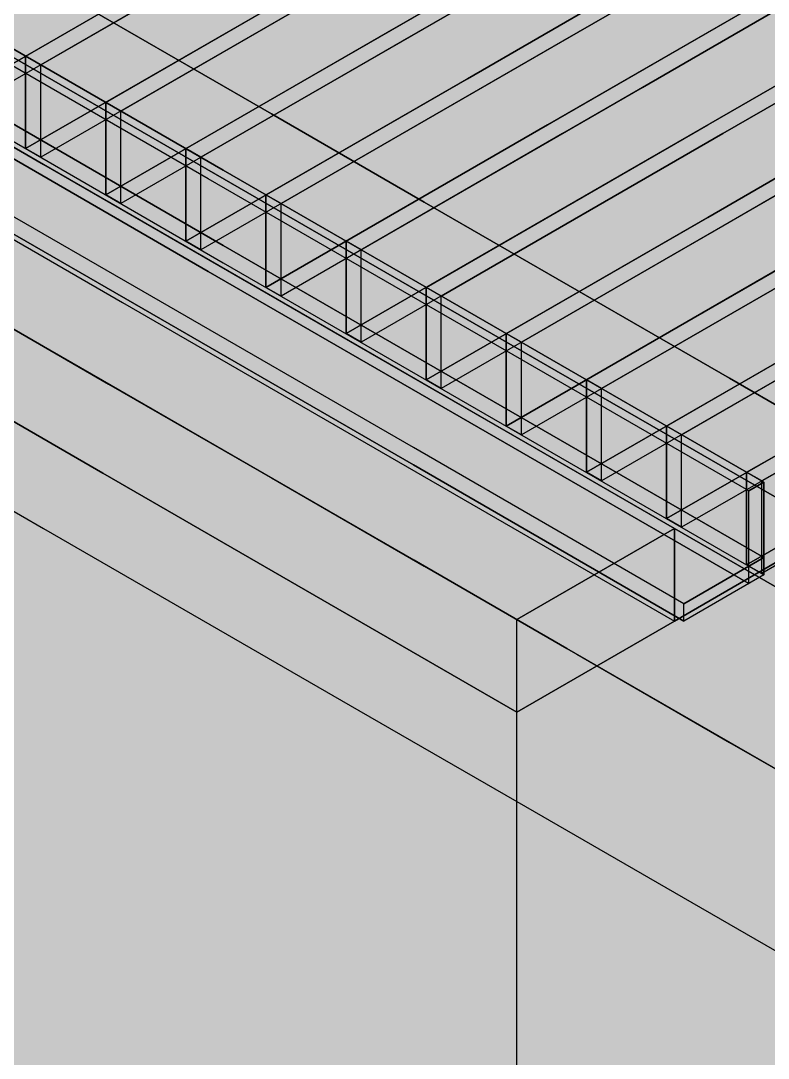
# Model space of a CAD drawing. Header units: metres. Extents: x 0 to 28.4, y 0 to 5.9.
# Drawn here: x 14.1299 to 14.3351, y 2.0795 to 2.3645 of the extents above; entities that cross this region are included whole.
import ezdxf

# ---------------------------------------------------------------- set-up
doc = ezdxf.new("R2010")
doc.units = ezdxf.units.M
doc.header["$LTSCALE"] = 0.25
doc.layers.add('ISO-ARISTAS', color=8, linetype='CONTINUOUS')
doc.layers.add('ISO-CONCRETO-SUP', color=254, linetype='CONTINUOUS', true_color=0xe8e8e8)

msp = doc.modelspace()

# ---------------------------------------------------------------- linework, layer by layer
at = {"layer": 'ISO-ARISTAS', "color": 250}
for p, q in [((14.23048, 2.36126), (14.30777, 2.40588)), ((14.30777, 2.40588), (14.23048, 2.36126)), ((14.27448, 2.36126), (14.35176, 2.40588)), ((14.27448, 2.36126), (14.35176, 2.40588)), ((14.31189, 2.4035), (14.23461, 2.35888)), ((14.31189, 2.4035), (14.23461, 2.35888)), ((14.2786, 2.35888), (14.35589, 2.4035)), ((14.35589, 2.4035), (14.2786, 2.35888)), ((14.1312, 2.35474), (14.20849, 2.39936)), ((14.1312, 2.35474), (14.20849, 2.39936)), ((14.13533, 2.35236), (14.21261, 2.39698)), ((14.21261, 2.39698), (14.13533, 2.35236)), ((14.25248, 2.34856), (14.32976, 2.39318)), ((14.32976, 2.39318), (14.25248, 2.34856)), ((14.29647, 2.34856), (14.37376, 2.39318)), ((14.29647, 2.34856), (14.37376, 2.39318)), ((14.33389, 2.3908), (14.2566, 2.34618)), ((14.33389, 2.3908), (14.2566, 2.34618)), ((14.3006, 2.34618), (14.37788, 2.3908)), ((14.37788, 2.3908), (14.3006, 2.34618)), ((14.1092, 2.34204), (14.18649, 2.38666)), ((14.18649, 2.38666), (14.1092, 2.34204)), ((14.15674, 2.36309), (14.11482, 2.3873)), ((14.11482, 2.3873), (14.15674, 2.36309)), ((14.11482, 2.3873), (14.15674, 2.36309)), ((14.11482, 2.3873), (14.15674, 2.36309)), ((14.1532, 2.34204), (14.23048, 2.38666)), ((14.1532, 2.34204), (14.23048, 2.38666)), ((14.19061, 2.38428), (14.11333, 2.33966)), ((14.19061, 2.38428), (14.11333, 2.33966)), ((14.15732, 2.33966), (14.23461, 2.38428)), ((14.23461, 2.38428), (14.15732, 2.33966)), ((14.27448, 2.33586), (14.35176, 2.38048)), ((14.35176, 2.38048), (14.27448, 2.33586)), ((14.31847, 2.33586), (14.39575, 2.38048)), ((14.31847, 2.33586), (14.39575, 2.38048)), ((14.35589, 2.3781), (14.2786, 2.33348)), ((14.35589, 2.3781), (14.2786, 2.33348)), ((14.3226, 2.33348), (14.39988, 2.3781)), ((14.39988, 2.3781), (14.3226, 2.33348)), ((14.1312, 2.32934), (14.20849, 2.37396)), ((14.20849, 2.37396), (14.1312, 2.32934)), ((14.1752, 2.32934), (14.25248, 2.37396)), ((14.1752, 2.32934), (14.25248, 2.37396)), ((14.21261, 2.37158), (14.13533, 2.32696)), ((14.21261, 2.37158), (14.13533, 2.32696)), ((14.17932, 2.32696), (14.2566, 2.37158)), ((14.2566, 2.37158), (14.17932, 2.32696)), ((14.18546, 2.32341), (14.11123, 2.36627)), ((14.11123, 2.36627), (14.18546, 2.32341)), ((14.29647, 2.32316), (14.37376, 2.36778)), ((14.37376, 2.36778), (14.29647, 2.32316)), ((14.37788, 2.3654), (14.3006, 2.32078)), ((14.37788, 2.3654), (14.3006, 2.32078)), ((14.18134, 2.32103), (14.10711, 2.36389)), ((14.18134, 2.32103), (14.10711, 2.36389)), ((14.19867, 2.33889), (14.15674, 2.36309)), ((14.15674, 2.36309), (14.19867, 2.33889)), ((14.15674, 2.36309), (14.19867, 2.33889)), ((14.15674, 2.36309), (14.19867, 2.33889)), ((14.1532, 2.31664), (14.23048, 2.36126)), ((14.23048, 2.36126), (14.1532, 2.31664)), ((14.19719, 2.31664), (14.27448, 2.36126)), ((14.19719, 2.31664), (14.27448, 2.36126)), ((14.23461, 2.35888), (14.15732, 2.31426)), ((14.23461, 2.35888), (14.15732, 2.31426)), ((14.20132, 2.31426), (14.2786, 2.35888)), ((14.2786, 2.35888), (14.20132, 2.31426)), ((14.16318, 2.33398), (14.1253, 2.35585)), ((14.1253, 2.35585), (14.16318, 2.33398)), ((14.1312, 2.32934), (14.1312, 2.35474)), ((14.13533, 2.35236), (14.1312, 2.35474)), ((14.13533, 2.35236), (14.1312, 2.35474)), ((14.1312, 2.35474), (14.1312, 2.32934)), ((14.31847, 2.31046), (14.39575, 2.35508)), ((14.39575, 2.35508), (14.31847, 2.31046)), ((14.13533, 2.32696), (14.13533, 2.35236)), ((14.13533, 2.32696), (14.13533, 2.35236)), ((14.39988, 2.3527), (14.3226, 2.30808)), ((14.39988, 2.3527), (14.3226, 2.30808)), ((14.13612, 2.325), (14.09282, 2.35)), ((14.09282, 2.35), (14.13612, 2.325)), ((14.1752, 2.30394), (14.25248, 2.34856)), ((14.25248, 2.34856), (14.1752, 2.30394)), ((14.21919, 2.30394), (14.29647, 2.34856)), ((14.21919, 2.30394), (14.29647, 2.34856)), ((14.18546, 2.30278), (14.11123, 2.34563)), ((14.11123, 2.34563), (14.18546, 2.30278)), ((14.2566, 2.34618), (14.17932, 2.30156)), ((14.2566, 2.34618), (14.17932, 2.30156)), ((14.22331, 2.30156), (14.3006, 2.34618)), ((14.3006, 2.34618), (14.22331, 2.30156)), ((14.11123, 2.34087), (14.18546, 2.29801)), ((14.11123, 2.34087), (14.18546, 2.29801)), ((14.11123, 2.34087), (14.18546, 2.29801)), ((14.11123, 2.34087), (14.18546, 2.29801)), ((14.1532, 2.31664), (14.1532, 2.34204)), ((14.15732, 2.33966), (14.1532, 2.34204)), ((14.15732, 2.33966), (14.1532, 2.34204)), ((14.1532, 2.34204), (14.1532, 2.31664)), ((14.15732, 2.31426), (14.15732, 2.33966)), ((14.15732, 2.31426), (14.15732, 2.33966)), ((14.18134, 2.29563), (14.10711, 2.33849)), ((14.10711, 2.33849), (14.18134, 2.29563)), ((14.2406, 2.31468), (14.19867, 2.33889)), ((14.19867, 2.33889), (14.2406, 2.31468)), ((14.19867, 2.33889), (14.2406, 2.31468)), ((14.19867, 2.33889), (14.2406, 2.31468)), ((14.15777, 2.3125), (14.11988, 2.33438)), ((14.11988, 2.33438), (14.15777, 2.3125)), ((14.20107, 2.3121), (14.16318, 2.33398)), ((14.16318, 2.33398), (14.20107, 2.3121)), ((14.19719, 2.29124), (14.27448, 2.33586)), ((14.27448, 2.33586), (14.19719, 2.29124)), ((14.24119, 2.29124), (14.31847, 2.33586)), ((14.24119, 2.29124), (14.31847, 2.33586)), ((14.16346, 2.29008), (14.08923, 2.33293)), ((14.16346, 2.29008), (14.08923, 2.33293)), ((14.2786, 2.33348), (14.20132, 2.28886)), ((14.2786, 2.33348), (14.20132, 2.28886)), ((14.24531, 2.28886), (14.3226, 2.33348)), ((14.3226, 2.33348), (14.24531, 2.28886)), ((14.13533, 2.32696), (14.1312, 2.32934)), ((14.1312, 2.32934), (14.13533, 2.32696)), ((14.1752, 2.30394), (14.1752, 2.32934)), ((14.17932, 2.32696), (14.1752, 2.32934)), ((14.17932, 2.32696), (14.1752, 2.32934)), ((14.1752, 2.32934), (14.1752, 2.30394)), ((14.16346, 2.28531), (14.08923, 2.32817)), ((14.08923, 2.32817), (14.16346, 2.28531)), ((14.17932, 2.30156), (14.17932, 2.32696)), ((14.17932, 2.30156), (14.17932, 2.32696)), ((14.17942, 2.3), (14.13612, 2.325)), ((14.13612, 2.325), (14.17942, 2.3)), ((14.25969, 2.28056), (14.18546, 2.32341)), ((14.18546, 2.32341), (14.25969, 2.28056)), ((14.21919, 2.27854), (14.29647, 2.32316)), ((14.29647, 2.32316), (14.21919, 2.27854)), ((14.26318, 2.27854), (14.34047, 2.32316)), ((14.26318, 2.27854), (14.34047, 2.32316)), ((14.25557, 2.27818), (14.18134, 2.32103)), ((14.25557, 2.27818), (14.18134, 2.32103)), ((14.3006, 2.32078), (14.22331, 2.27616)), ((14.3006, 2.32078), (14.22331, 2.27616)), ((14.26731, 2.27616), (14.34459, 2.32078)), ((14.34459, 2.32078), (14.26731, 2.27616)), ((14.15732, 2.31426), (14.1532, 2.31664)), ((14.1532, 2.31664), (14.15732, 2.31426)), ((14.19719, 2.29124), (14.19719, 2.31664)), ((14.20132, 2.31426), (14.19719, 2.31664)), ((14.20132, 2.31426), (14.19719, 2.31664)), ((14.19719, 2.31664), (14.19719, 2.29124)), ((14.20132, 2.28886), (14.20132, 2.31426)), ((14.20132, 2.28886), (14.20132, 2.31426)), ((14.28252, 2.29048), (14.2406, 2.31468)), ((14.2406, 2.31468), (14.28252, 2.29048)), ((14.2406, 2.31468), (14.28252, 2.29048)), ((14.2406, 2.31468), (14.28252, 2.29048)), ((14.19566, 2.29063), (14.15777, 2.3125)), ((14.15777, 2.3125), (14.19566, 2.29063)), ((14.23896, 2.29023), (14.20107, 2.3121)), ((14.20107, 2.3121), (14.23896, 2.29023)), ((14.11988, 2.30898), (14.15777, 2.2871)), ((14.11988, 2.30898), (14.15777, 2.2871)), ((14.24119, 2.26584), (14.31847, 2.31046)), ((14.31847, 2.31046), (14.24119, 2.26584)), ((14.28518, 2.26584), (14.36246, 2.31046)), ((14.28518, 2.26584), (14.36246, 2.31046)), ((14.3226, 2.30808), (14.24531, 2.26346)), ((14.3226, 2.30808), (14.24531, 2.26346)), ((14.28931, 2.26346), (14.36659, 2.30808)), ((14.36659, 2.30808), (14.28931, 2.26346)), ((14.17932, 2.30156), (14.1752, 2.30394)), ((14.1752, 2.30394), (14.17932, 2.30156)), ((14.25969, 2.25992), (14.18546, 2.30278)), ((14.18546, 2.30278), (14.25969, 2.25992)), ((14.21919, 2.27854), (14.21919, 2.30394)), ((14.22331, 2.30156), (14.21919, 2.30394)), ((14.22331, 2.30156), (14.21919, 2.30394)), ((14.21919, 2.30394), (14.21919, 2.27854)), ((14.22272, 2.275), (14.17942, 2.3)), ((14.17942, 2.3), (14.22272, 2.275)), ((14.22331, 2.27616), (14.22331, 2.30156)), ((14.22331, 2.27616), (14.22331, 2.30156)), ((14.18546, 2.29801), (14.25969, 2.25516)), ((14.18546, 2.29801), (14.25969, 2.25516)), ((14.18546, 2.29801), (14.25969, 2.25516)), ((14.18546, 2.29801), (14.25969, 2.25516)), ((14.26318, 2.25314), (14.34047, 2.29776)), ((14.34047, 2.29776), (14.26318, 2.25314)), ((14.30718, 2.25314), (14.38446, 2.29776)), ((14.30718, 2.25314), (14.38446, 2.29776)), ((14.25557, 2.25278), (14.18134, 2.29563)), ((14.18134, 2.29563), (14.25557, 2.25278)), ((14.34459, 2.29538), (14.26731, 2.25076)), ((14.34459, 2.29538), (14.26731, 2.25076)), ((14.3113, 2.25076), (14.38859, 2.29538)), ((14.38859, 2.29538), (14.3113, 2.25076)), ((14.20132, 2.28886), (14.19719, 2.29124)), ((14.19719, 2.29124), (14.20132, 2.28886)), ((14.24119, 2.26584), (14.24119, 2.29124)), ((14.24531, 2.28886), (14.24119, 2.29124)), ((14.24531, 2.28886), (14.24119, 2.29124)), ((14.24119, 2.29124), (14.24119, 2.26584)), ((14.15399, 2.26468), (14.11207, 2.28889)), ((14.11207, 2.28889), (14.15399, 2.26468)), ((14.23769, 2.24722), (14.16346, 2.29008)), ((14.23769, 2.24722), (14.16346, 2.29008)), ((14.23355, 2.26875), (14.19566, 2.29063)), ((14.19566, 2.29063), (14.23355, 2.26875)), ((14.27685, 2.26835), (14.23896, 2.29023)), ((14.23896, 2.29023), (14.27685, 2.26835)), ((14.24531, 2.26346), (14.24531, 2.28886)), ((14.24531, 2.26346), (14.24531, 2.28886)), ((14.32445, 2.26627), (14.28252, 2.29048)), ((14.28252, 2.29048), (14.32445, 2.26627)), ((14.28252, 2.29048), (14.32445, 2.26627)), ((14.28252, 2.29048), (14.32445, 2.26627)), ((14.15236, 2.26563), (14.11447, 2.2875)), ((14.15236, 2.26563), (14.11447, 2.2875)), ((14.11482, 2.2873), (14.15674, 2.26309)), ((14.11482, 2.2873), (14.15674, 2.26309)), ((14.15777, 2.2871), (14.19566, 2.26523)), ((14.15777, 2.2871), (14.19566, 2.26523)), ((14.23769, 2.24246), (14.16346, 2.28531)), ((14.16346, 2.28531), (14.23769, 2.24246)), ((14.28518, 2.24044), (14.36246, 2.28506)), ((14.36246, 2.28506), (14.28518, 2.24044)), ((14.36659, 2.28268), (14.28931, 2.23806)), ((14.36659, 2.28268), (14.28931, 2.23806)), ((14.32917, 2.24044), (14.40646, 2.28506)), ((14.32917, 2.24044), (14.40646, 2.28506)), ((14.3333, 2.23806), (14.41058, 2.28268)), ((14.41058, 2.28268), (14.3333, 2.23806)), ((14.33392, 2.2377), (14.25969, 2.28056)), ((14.25969, 2.28056), (14.33392, 2.2377)), ((14.22331, 2.27616), (14.21919, 2.27854)), ((14.21919, 2.27854), (14.22331, 2.27616)), ((14.3298, 2.23532), (14.25557, 2.27818)), ((14.3298, 2.23532), (14.25557, 2.27818)), ((14.26318, 2.25314), (14.26318, 2.27854)), ((14.26731, 2.27616), (14.26318, 2.27854)), ((14.26731, 2.27616), (14.26318, 2.27854)), ((14.26318, 2.27854), (14.26318, 2.25314)), ((14.26603, 2.25), (14.22272, 2.275)), ((14.22272, 2.275), (14.26603, 2.25)), ((14.26731, 2.25076), (14.26731, 2.27616)), ((14.26731, 2.25076), (14.26731, 2.27616)), ((14.30718, 2.22774), (14.38446, 2.27236)), ((14.38446, 2.27236), (14.30718, 2.22774)), ((14.27144, 2.24688), (14.23355, 2.26875)), ((14.23355, 2.26875), (14.27144, 2.24688)), ((14.38859, 2.26998), (14.3113, 2.22536)), ((14.38859, 2.26998), (14.3113, 2.22536)), ((14.19025, 2.24375), (14.15236, 2.26563)), ((14.19025, 2.24375), (14.15236, 2.26563)), ((14.24531, 2.26346), (14.24119, 2.26584)), ((14.24119, 2.26584), (14.24531, 2.26346)), ((14.31474, 2.24648), (14.27685, 2.26835)), ((14.27685, 2.26835), (14.31474, 2.24648)), ((14.28518, 2.24044), (14.28518, 2.26584)), ((14.28931, 2.26346), (14.28518, 2.26584)), ((14.28931, 2.26346), (14.28518, 2.26584)), ((14.28518, 2.26584), (14.28518, 2.24044)), ((14.36638, 2.24206), (14.32445, 2.26627)), ((14.32445, 2.26627), (14.36638, 2.24206)), ((14.32445, 2.26627), (14.36638, 2.24206)), ((14.32445, 2.26627), (14.36638, 2.24206)), ((14.19592, 2.24047), (14.15399, 2.26468)), ((14.15399, 2.26468), (14.19592, 2.24047)), ((14.15674, 2.26309), (14.19867, 2.23889)), ((14.15674, 2.26309), (14.19867, 2.23889)), ((14.19566, 2.26523), (14.23355, 2.24335)), ((14.19566, 2.26523), (14.23355, 2.24335)), ((14.28931, 2.23806), (14.28931, 2.26346)), ((14.28931, 2.23806), (14.28931, 2.26346)), ((14.15236, 2.24023), (14.11447, 2.2621)), ((14.15236, 2.24023), (14.11447, 2.2621)), ((14.15236, 2.24023), (14.11447, 2.2621)), ((14.11447, 2.2621), (14.15236, 2.24023)), ((14.33392, 2.21706), (14.25969, 2.25992)), ((14.25969, 2.25992), (14.33392, 2.21706)), ((14.32917, 2.21504), (14.40646, 2.25966)), ((14.40646, 2.25966), (14.32917, 2.21504)), ((14.41058, 2.25728), (14.3333, 2.21266)), ((14.41058, 2.25728), (14.3333, 2.21266)), ((14.25969, 2.25516), (14.33392, 2.2123)), ((14.25969, 2.25516), (14.33392, 2.2123)), ((14.25969, 2.25516), (14.33392, 2.2123)), ((14.25969, 2.25516), (14.33392, 2.2123)), ((14.3298, 2.20992), (14.25557, 2.25278)), ((14.25557, 2.25278), (14.3298, 2.20992)), ((14.26731, 2.25076), (14.26318, 2.25314)), ((14.26318, 2.25314), (14.26731, 2.25076)), ((14.30718, 2.22774), (14.30718, 2.25314)), ((14.3113, 2.25076), (14.30718, 2.25314)), ((14.3113, 2.25076), (14.30718, 2.25314)), ((14.30718, 2.25314), (14.30718, 2.22774)), ((14.09282, 2.25), (14.13612, 2.225)), ((14.09282, 2.25), (14.13612, 2.225)), ((14.30933, 2.225), (14.26603, 2.25)), ((14.26603, 2.25), (14.30933, 2.225)), ((14.3113, 2.22536), (14.3113, 2.25076)), ((14.3113, 2.22536), (14.3113, 2.25076)), ((14.31192, 2.20436), (14.23769, 2.24722)), ((14.31192, 2.20436), (14.23769, 2.24722)), ((14.30933, 2.225), (14.27144, 2.24688)), ((14.27144, 2.24688), (14.30933, 2.225)), ((14.35263, 2.2246), (14.31474, 2.24648)), ((14.31474, 2.24648), (14.35263, 2.2246)), ((14.22814, 2.22188), (14.19025, 2.24375)), ((14.22814, 2.22188), (14.19025, 2.24375)), ((14.23355, 2.24335), (14.27144, 2.22147)), ((14.23355, 2.24335), (14.27144, 2.22147)), ((14.19025, 2.21835), (14.15236, 2.24023)), ((14.19025, 2.21835), (14.15236, 2.24023)), ((14.19025, 2.21835), (14.15236, 2.24023)), ((14.15236, 2.24023), (14.19025, 2.21835)), ((14.23785, 2.21627), (14.19592, 2.24047)), ((14.19592, 2.24047), (14.23785, 2.21627)), ((14.31192, 2.1996), (14.23769, 2.24246)), ((14.23769, 2.24246), (14.31192, 2.1996)), ((14.28931, 2.23806), (14.28518, 2.24044)), ((14.28518, 2.24044), (14.28931, 2.23806)), ((14.32917, 2.21504), (14.32917, 2.24044)), ((14.3333, 2.23806), (14.32917, 2.24044)), ((14.3333, 2.23806), (14.32917, 2.24044)), ((14.32917, 2.24044), (14.32917, 2.21504)), ((14.19867, 2.23889), (14.2406, 2.21468)), ((14.19867, 2.23889), (14.2406, 2.21468)), ((14.33392, 2.2377), (14.3298, 2.23532)), ((14.3298, 2.23532), (14.33392, 2.2377)), ((14.3333, 2.21266), (14.3333, 2.23806)), ((14.3333, 2.21266), (14.3333, 2.23806)), ((14.33392, 2.2123), (14.33392, 2.2377)), ((14.33392, 2.2377), (14.33392, 2.2123)), ((14.3298, 2.20992), (14.3298, 2.23532)), ((14.3298, 2.20992), (14.3298, 2.23532)), ((14.3113, 2.22536), (14.30718, 2.22774)), ((14.30718, 2.22774), (14.3113, 2.22536)), ((14.13612, 2.225), (14.17942, 2.2)), ((14.13612, 2.225), (14.17942, 2.2)), ((14.30933, 2.225), (14.26603, 2.2)), ((14.26603, 2.2), (14.30933, 2.225)), ((14.35263, 2.2), (14.30933, 2.225)), ((14.30933, 2.225), (14.35263, 2.2)), ((14.30933, 2.1996), (14.30933, 2.225)), ((14.30933, 2.225), (14.30933, 2.1996)), ((14.30933, 2.1996), (14.35263, 2.2246)), ((14.35263, 2.2246), (14.30933, 2.1996)), ((14.26603, 2.2), (14.22814, 2.22188)), ((14.26603, 2.2), (14.22814, 2.22188)), ((14.27144, 2.22147), (14.30933, 2.1996)), ((14.27144, 2.22147), (14.30933, 2.1996)), ((14.22814, 2.19648), (14.19025, 2.21835)), ((14.22814, 2.19648), (14.19025, 2.21835)), ((14.22814, 2.19648), (14.19025, 2.21835)), ((14.19025, 2.21835), (14.22814, 2.19648)), ((14.27977, 2.19206), (14.23785, 2.21627)), ((14.23785, 2.21627), (14.27977, 2.19206)), ((14.2406, 2.21468), (14.28252, 2.19048)), ((14.2406, 2.21468), (14.28252, 2.19048)), ((14.33392, 2.21706), (14.31192, 2.20436)), ((14.31192, 2.20436), (14.33392, 2.21706)), ((14.3333, 2.21266), (14.32917, 2.21504)), ((14.32917, 2.21504), (14.3333, 2.21266)), ((14.33392, 2.2123), (14.33392, 2.21706)), ((14.33392, 2.21706), (14.33392, 2.2123)), ((14.33392, 2.2123), (14.31192, 2.1996)), ((14.33392, 2.2123), (14.31192, 2.1996)), ((14.33392, 2.2123), (14.3298, 2.20992)), ((14.33392, 2.2123), (14.3298, 2.20992)), ((14.31192, 2.1996), (14.31192, 2.20436)), ((14.31192, 2.1996), (14.31192, 2.20436)), ((14.17942, 2.2), (14.22272, 2.175)), ((14.17942, 2.2), (14.22272, 2.175)), ((14.26603, 2.1746), (14.26603, 2.2)), ((14.26603, 2.1746), (14.26603, 2.2)), ((14.26603, 2.1746), (14.30933, 2.1996)), ((14.30933, 2.1996), (14.26603, 2.1746)), ((14.30933, 2.1996), (14.26603, 2.1746)), ((14.30933, 2.1996), (14.26603, 2.1746)), ((14.26603, 2.1746), (14.22814, 2.19648)), ((14.26603, 2.1746), (14.22814, 2.19648)), ((14.26603, 2.1746), (14.22814, 2.19648)), ((14.22814, 2.19648), (14.26603, 2.1746)), ((14.3217, 2.16786), (14.27977, 2.19206)), ((14.27977, 2.19206), (14.3217, 2.16786)), ((14.28252, 2.19048), (14.32445, 2.16627)), ((14.28252, 2.19048), (14.32445, 2.16627)), ((14.22272, 2.175), (14.26603, 2.15)), ((14.22272, 2.175), (14.26603, 2.15)), ((14.26603, 2.12714), (14.26603, 2.1746)), ((14.26603, 2.12714), (14.26603, 2.1746)), ((14.36363, 2.14365), (14.3217, 2.16786)), ((14.3217, 2.16786), (14.36363, 2.14365)), ((14.32445, 2.16627), (14.36638, 2.14206)), ((14.32445, 2.16627), (14.36638, 2.14206)), ((14.26603, 2.15), (14.30933, 2.125)), ((14.26603, 2.15), (14.30933, 2.125)), ((14.26603, 2.07968), (14.26603, 2.12714)), ((14.26603, 2.07968), (14.26603, 2.12714)), ((14.30933, 2.125), (14.35263, 2.1)), ((14.30933, 2.125), (14.35263, 2.1)), ((14.26603, 2.03222), (14.26603, 2.07968)), ((14.26603, 2.03222), (14.26603, 2.07968))]:
    msp.add_line(p, q, dxfattribs=at)
at = {"layer": 'ISO-CONCRETO-SUP', "true_color": 0xa6a6a2}
for points in [[(14.11482, 2.3873), (14.15674, 2.36309), (14.11482, 2.43476), (14.15674, 2.41055)], [(14.19867, 2.38635), (14.2406, 2.36214), (14.19867, 2.43381), (14.2406, 2.4096)], [(14.11207, 2.38381), (14.15399, 2.3596), (14.11207, 2.43127), (14.15399, 2.40706)], [(14.28252, 2.3854), (14.32445, 2.36119), (14.28252, 2.43286), (14.32445, 2.40865)], [(14.19592, 2.38286), (14.23785, 2.35865), (14.19592, 2.43032), (14.23785, 2.40611)], [(14.27977, 2.3819), (14.3217, 2.3577), (14.27977, 2.42936), (14.3217, 2.40516)], [(14.15674, 2.36309), (14.19867, 2.33889), (14.15674, 2.41055), (14.19867, 2.38635)], [(14.2406, 2.36214), (14.28252, 2.33794), (14.2406, 2.4096), (14.28252, 2.3854)], [(14.32445, 2.36119), (14.36638, 2.33698), (14.32445, 2.40865), (14.36638, 2.38444)], [(14.15399, 2.3596), (14.19592, 2.3354), (14.15399, 2.40706), (14.19592, 2.38286)], [(14.23785, 2.35865), (14.27977, 2.33444), (14.23785, 2.40611), (14.27977, 2.3819)], [(14.3217, 2.3577), (14.36363, 2.33349), (14.3217, 2.40516), (14.36363, 2.38095)], [(14.11482, 2.3373), (14.15674, 2.31309), (14.11482, 2.3873), (14.15674, 2.36309)], [(14.19867, 2.33889), (14.2406, 2.31468), (14.19867, 2.38635), (14.2406, 2.36214)], [(14.28252, 2.33794), (14.32445, 2.31373), (14.28252, 2.3854), (14.32445, 2.36119)], [(14.11207, 2.33635), (14.15399, 2.31214), (14.11207, 2.38381), (14.15399, 2.3596)], [(14.19592, 2.3354), (14.23785, 2.31119), (14.19592, 2.38286), (14.23785, 2.35865)], [(14.27977, 2.33444), (14.3217, 2.31024), (14.27977, 2.3819), (14.3217, 2.3577)], [(14.15674, 2.31309), (14.19867, 2.28889), (14.15674, 2.36309), (14.19867, 2.33889)], [(14.15399, 2.31214), (14.19592, 2.28794), (14.15399, 2.3596), (14.19592, 2.3354)], [(14.2406, 2.31468), (14.28252, 2.29048), (14.2406, 2.36214), (14.28252, 2.33794)], [(14.32445, 2.31373), (14.36638, 2.28952), (14.32445, 2.36119), (14.36638, 2.33698)], [(14.23785, 2.31119), (14.27977, 2.28698), (14.23785, 2.35865), (14.27977, 2.33444)], [(14.3217, 2.31024), (14.36363, 2.28603), (14.3217, 2.3577), (14.36363, 2.33349)], [(14.1253, 2.30839), (14.16318, 2.28652), (14.1253, 2.35585), (14.16318, 2.33398)], [(14.11482, 2.2873), (14.15674, 2.26309), (14.11482, 2.3373), (14.15674, 2.31309)], [(14.19867, 2.28889), (14.2406, 2.26468), (14.19867, 2.33889), (14.2406, 2.31468)], [(14.28252, 2.29048), (14.32445, 2.26627), (14.28252, 2.33794), (14.32445, 2.31373)], [(14.11207, 2.28889), (14.15399, 2.26468), (14.11207, 2.33635), (14.15399, 2.31214)], [(14.11988, 2.30898), (14.15777, 2.2871), (14.11988, 2.33438), (14.15777, 2.3125)], [(14.16318, 2.28652), (14.20107, 2.26464), (14.16318, 2.33398), (14.20107, 2.3121)], [(14.19592, 2.28794), (14.23785, 2.26373), (14.19592, 2.3354), (14.23785, 2.31119)], [(14.27977, 2.28698), (14.3217, 2.26278), (14.27977, 2.33444), (14.3217, 2.31024)], [(14.2406, 2.26468), (14.28252, 2.24047), (14.2406, 2.31468), (14.28252, 2.29048)], [(14.15399, 2.26468), (14.19592, 2.24047), (14.15399, 2.31214), (14.19592, 2.28794)], [(14.15674, 2.26309), (14.19867, 2.23889), (14.15674, 2.31309), (14.19867, 2.28889)], [(14.15777, 2.2871), (14.19566, 2.26523), (14.15777, 2.3125), (14.19566, 2.29063)], [(14.20107, 2.26464), (14.23896, 2.24277), (14.20107, 2.3121), (14.23896, 2.29023)], [(14.23785, 2.26373), (14.27977, 2.23952), (14.23785, 2.31119), (14.27977, 2.28698)], [(14.32445, 2.26627), (14.36638, 2.24206), (14.32445, 2.31373), (14.36638, 2.28952)], [(14.1253, 2.26093), (14.16318, 2.23906), (14.1253, 2.30839), (14.16318, 2.28652)], [(14.3217, 2.26278), (14.36363, 2.23857), (14.3217, 2.31024), (14.36363, 2.28603)], [(14.19566, 2.26523), (14.23355, 2.24335), (14.19566, 2.29063), (14.23355, 2.26875)], [(14.19867, 2.23889), (14.2406, 2.21468), (14.19867, 2.28889), (14.2406, 2.26468)], [(14.23896, 2.24277), (14.27685, 2.22089), (14.23896, 2.29023), (14.27685, 2.26835)], [(14.28252, 2.24047), (14.32445, 2.21627), (14.28252, 2.29048), (14.32445, 2.26627)], [(14.11447, 2.2621), (14.15236, 2.24023), (14.11447, 2.2875), (14.15236, 2.26563)], [(14.16318, 2.23906), (14.20107, 2.21718), (14.16318, 2.28652), (14.20107, 2.26464)], [(14.19592, 2.24047), (14.23785, 2.21627), (14.19592, 2.28794), (14.23785, 2.26373)], [(14.27977, 2.23952), (14.3217, 2.21532), (14.27977, 2.28698), (14.3217, 2.26278)], [(14.23355, 2.24335), (14.27144, 2.22147), (14.23355, 2.26875), (14.27144, 2.24688)], [(14.15236, 2.24023), (14.19025, 2.21835), (14.15236, 2.26563), (14.19025, 2.24375)], [(14.27685, 2.22089), (14.31474, 2.19902), (14.27685, 2.26835), (14.31474, 2.24648)], [(14.32445, 2.21627), (14.36638, 2.19206), (14.32445, 2.26627), (14.36638, 2.24206)], [(14.20107, 2.21718), (14.23896, 2.19531), (14.20107, 2.26464), (14.23896, 2.24277)], [(14.23785, 2.21627), (14.27977, 2.19206), (14.23785, 2.26373), (14.27977, 2.23952)], [(14.2406, 2.21468), (14.28252, 2.19048), (14.2406, 2.26468), (14.28252, 2.24047)], [(14.3217, 2.21532), (14.36363, 2.19111), (14.3217, 2.26278), (14.36363, 2.23857)], [(14.11447, 2.21464), (14.15236, 2.19277), (14.11447, 2.2621), (14.15236, 2.24023)], [(14.1253, 2.21347), (14.16318, 2.19159), (14.1253, 2.26093), (14.16318, 2.23906)], [(14.27144, 2.22147), (14.30933, 2.1996), (14.27144, 2.24688), (14.30933, 2.225)], [(14.31474, 2.19902), (14.35263, 2.17714), (14.31474, 2.24648), (14.35263, 2.2246)], [(14.19025, 2.21835), (14.22814, 2.19648), (14.19025, 2.24375), (14.22814, 2.22188)], [(14.23896, 2.19531), (14.27685, 2.17343), (14.23896, 2.24277), (14.27685, 2.22089)], [(14.15236, 2.19277), (14.19025, 2.17089), (14.15236, 2.24023), (14.19025, 2.21835)], [(14.28252, 2.19048), (14.32445, 2.16627), (14.28252, 2.24047), (14.32445, 2.21627)], [(14.16318, 2.19159), (14.20107, 2.16972), (14.16318, 2.23906), (14.20107, 2.21718)], [(14.27977, 2.19206), (14.3217, 2.16786), (14.27977, 2.23952), (14.3217, 2.21532)], [(14.22814, 2.19648), (14.26603, 2.1746), (14.22814, 2.22188), (14.26603, 2.2)], [(14.27685, 2.17343), (14.31474, 2.15156), (14.27685, 2.22089), (14.31474, 2.19902)], [(14.19025, 2.17089), (14.22814, 2.14902), (14.19025, 2.21835), (14.22814, 2.19648)], [(14.20107, 2.16972), (14.23896, 2.14785), (14.20107, 2.21718), (14.23896, 2.19531)], [(14.11447, 2.16718), (14.15236, 2.14531), (14.11447, 2.21464), (14.15236, 2.19277)], [(14.3217, 2.16786), (14.36363, 2.14365), (14.3217, 2.21532), (14.36363, 2.19111)], [(14.32445, 2.16627), (14.36638, 2.14206), (14.32445, 2.21627), (14.36638, 2.19206)], [(14.1253, 2.16601), (14.16318, 2.14414), (14.1253, 2.21347), (14.16318, 2.19159)], [(14.31474, 2.15156), (14.35263, 2.12968), (14.31474, 2.19902), (14.35263, 2.17714)], [(14.22814, 2.14902), (14.26603, 2.12714), (14.22814, 2.19648), (14.26603, 2.1746)], [(14.23896, 2.14785), (14.27685, 2.12597), (14.23896, 2.19531), (14.27685, 2.17343)], [(14.15236, 2.14531), (14.19025, 2.12343), (14.15236, 2.19277), (14.19025, 2.17089)], [(14.16318, 2.14414), (14.20107, 2.12226), (14.16318, 2.19159), (14.20107, 2.16972)], [(14.27685, 2.12597), (14.31474, 2.1041), (14.27685, 2.17343), (14.31474, 2.15156)], [(14.19025, 2.12343), (14.22814, 2.10156), (14.19025, 2.17089), (14.22814, 2.14902)], [(14.20107, 2.12226), (14.23896, 2.10039), (14.20107, 2.16972), (14.23896, 2.14785)], [(14.11447, 2.11972), (14.15236, 2.09785), (14.11447, 2.16718), (14.15236, 2.14531)], [(14.1253, 2.11855), (14.16318, 2.09668), (14.1253, 2.16601), (14.16318, 2.14414)], [(14.31474, 2.1041), (14.35263, 2.08222), (14.31474, 2.15156), (14.35263, 2.12968)], [(14.22814, 2.10156), (14.26603, 2.07968), (14.22814, 2.14902), (14.26603, 2.12714)], [(14.23896, 2.10039), (14.27685, 2.07851), (14.23896, 2.14785), (14.27685, 2.12597)], [(14.15236, 2.09785), (14.19025, 2.07597), (14.15236, 2.14531), (14.19025, 2.12343)], [(14.16318, 2.09668), (14.20107, 2.0748), (14.16318, 2.14414), (14.20107, 2.12226)], [(14.27685, 2.07851), (14.31474, 2.05663), (14.27685, 2.12597), (14.31474, 2.1041)], [(14.19025, 2.07597), (14.22814, 2.0541), (14.19025, 2.12343), (14.22814, 2.10156)], [(14.20107, 2.0748), (14.23896, 2.05293), (14.20107, 2.12226), (14.23896, 2.10039)], [(14.11447, 2.07226), (14.15236, 2.05039), (14.11447, 2.11972), (14.15236, 2.09785)], [(14.1253, 2.07109), (14.16318, 2.04922), (14.1253, 2.11855), (14.16318, 2.09668)], [(14.31474, 2.05663), (14.35263, 2.03476), (14.31474, 2.1041), (14.35263, 2.08222)], [(14.22814, 2.0541), (14.26603, 2.03222), (14.22814, 2.10156), (14.26603, 2.07968)], [(14.23896, 2.05293), (14.27685, 2.03105), (14.23896, 2.10039), (14.27685, 2.07851)], [(14.15236, 2.05039), (14.19025, 2.02851), (14.15236, 2.09785), (14.19025, 2.07597)], [(14.16318, 2.04922), (14.20107, 2.02734), (14.16318, 2.09668), (14.20107, 2.0748)]]:
    msp.add_solid(points, dxfattribs=at)
at = {"layer": 'ISO-CONCRETO-SUP', "true_color": 0x424b57}
for points in [[(14.30777, 2.40588), (14.23048, 2.36126), (14.30777, 2.43128), (14.23048, 2.38666)], [(14.31189, 2.4035), (14.23461, 2.35888), (14.31189, 2.4289), (14.23461, 2.38428)], [(14.16449, 2.39936), (14.08721, 2.35474), (14.16449, 2.42476), (14.08721, 2.38014)], [(14.16862, 2.39698), (14.09133, 2.35236), (14.16862, 2.42238), (14.09133, 2.37776)], [(14.32976, 2.39318), (14.25248, 2.34856), (14.32976, 2.41858), (14.25248, 2.37396)], [(14.33389, 2.3908), (14.2566, 2.34618), (14.33389, 2.4162), (14.2566, 2.37158)], [(14.18649, 2.38666), (14.1092, 2.34204), (14.18649, 2.41206), (14.1092, 2.36744)], [(14.19061, 2.38428), (14.11333, 2.33966), (14.19061, 2.40968), (14.11333, 2.36506)], [(14.35176, 2.38048), (14.27448, 2.33586), (14.35176, 2.40588), (14.27448, 2.36126)], [(14.35589, 2.3781), (14.2786, 2.33348), (14.35589, 2.4035), (14.2786, 2.35888)], [(14.20849, 2.37396), (14.1312, 2.32934), (14.20849, 2.39936), (14.1312, 2.35474)], [(14.21261, 2.37158), (14.13533, 2.32696), (14.21261, 2.39698), (14.13533, 2.35236)], [(14.37376, 2.36778), (14.29647, 2.32316), (14.37376, 2.39318), (14.29647, 2.34856)], [(14.37788, 2.3654), (14.3006, 2.32078), (14.37788, 2.3908), (14.3006, 2.34618)], [(14.23048, 2.36126), (14.1532, 2.31664), (14.23048, 2.38666), (14.1532, 2.34204)], [(14.23461, 2.35888), (14.15732, 2.31426), (14.23461, 2.38428), (14.15732, 2.33966)], [(14.39575, 2.35508), (14.31847, 2.31046), (14.39575, 2.38048), (14.31847, 2.33586)], [(14.39988, 2.3527), (14.3226, 2.30808), (14.39988, 2.3781), (14.3226, 2.33348)], [(14.25248, 2.34856), (14.1752, 2.30394), (14.25248, 2.37396), (14.1752, 2.32934)], [(14.2566, 2.34618), (14.17932, 2.30156), (14.2566, 2.37158), (14.17932, 2.32696)], [(14.27448, 2.33586), (14.19719, 2.29124), (14.27448, 2.36126), (14.19719, 2.31664)], [(14.2786, 2.33348), (14.20132, 2.28886), (14.2786, 2.35888), (14.20132, 2.31426)], [(14.29647, 2.32316), (14.21919, 2.27854), (14.29647, 2.34856), (14.21919, 2.30394)], [(14.3006, 2.32078), (14.22331, 2.27616), (14.3006, 2.34618), (14.22331, 2.30156)], [(14.31847, 2.31046), (14.24119, 2.26584), (14.31847, 2.33586), (14.24119, 2.29124)], [(14.3226, 2.30808), (14.24531, 2.26346), (14.3226, 2.33348), (14.24531, 2.28886)], [(14.34047, 2.29776), (14.26318, 2.25314), (14.34047, 2.32316), (14.26318, 2.27854)], [(14.34459, 2.29538), (14.26731, 2.25076), (14.34459, 2.32078), (14.26731, 2.27616)], [(14.36246, 2.28506), (14.28518, 2.24044), (14.36246, 2.31046), (14.28518, 2.26584)], [(14.36659, 2.28268), (14.28931, 2.23806), (14.36659, 2.30808), (14.28931, 2.26346)], [(14.38446, 2.27236), (14.30718, 2.22774), (14.38446, 2.29776), (14.30718, 2.25314)], [(14.38859, 2.26998), (14.3113, 2.22536), (14.38859, 2.29538), (14.3113, 2.25076)], [(14.40646, 2.25966), (14.32917, 2.21504), (14.40646, 2.28506), (14.32917, 2.24044)], [(14.41058, 2.25728), (14.3333, 2.21266), (14.41058, 2.28268), (14.3333, 2.23806)], [(14.33392, 2.2123), (14.3298, 2.20992), (14.33392, 2.2377), (14.3298, 2.23532)], [(14.33392, 2.2123), (14.31192, 2.1996), (14.33392, 2.21706), (14.31192, 2.20436)]]:
    msp.add_solid(points, dxfattribs=at)
at = {"layer": 'ISO-CONCRETO-SUP', "true_color": 0x525d6b}
for points in [[(14.30777, 2.40588), (14.31189, 2.4035), (14.23048, 2.36126), (14.23461, 2.35888)], [(14.35176, 2.40588), (14.35589, 2.4035), (14.27448, 2.36126), (14.2786, 2.35888)], [(14.16449, 2.39936), (14.16862, 2.39698), (14.08721, 2.35474), (14.09133, 2.35236)], [(14.20849, 2.39936), (14.21261, 2.39698), (14.1312, 2.35474), (14.13533, 2.35236)], [(14.32976, 2.39318), (14.33389, 2.3908), (14.25248, 2.34856), (14.2566, 2.34618)], [(14.37376, 2.39318), (14.37788, 2.3908), (14.29647, 2.34856), (14.3006, 2.34618)], [(14.18649, 2.38666), (14.19061, 2.38428), (14.1092, 2.34204), (14.11333, 2.33966)], [(14.23048, 2.38666), (14.23461, 2.38428), (14.1532, 2.34204), (14.15732, 2.33966)], [(14.35176, 2.38048), (14.35589, 2.3781), (14.27448, 2.33586), (14.2786, 2.33348)], [(14.39575, 2.38048), (14.39988, 2.3781), (14.31847, 2.33586), (14.3226, 2.33348)], [(14.20849, 2.37396), (14.21261, 2.37158), (14.1312, 2.32934), (14.13533, 2.32696)], [(14.25248, 2.37396), (14.2566, 2.37158), (14.1752, 2.32934), (14.17932, 2.32696)], [(14.11123, 2.36627), (14.18546, 2.32341), (14.10711, 2.36389), (14.18134, 2.32103)], [(14.37376, 2.36778), (14.37788, 2.3654), (14.29647, 2.32316), (14.3006, 2.32078)], [(14.23048, 2.36126), (14.23461, 2.35888), (14.1532, 2.31664), (14.15732, 2.31426)], [(14.27448, 2.36126), (14.2786, 2.35888), (14.19719, 2.31664), (14.20132, 2.31426)], [(14.39575, 2.35508), (14.39988, 2.3527), (14.31847, 2.31046), (14.3226, 2.30808)], [(14.25248, 2.34856), (14.2566, 2.34618), (14.1752, 2.30394), (14.17932, 2.30156)], [(14.29647, 2.34856), (14.3006, 2.34618), (14.21919, 2.30394), (14.22331, 2.30156)], [(14.11123, 2.34563), (14.18546, 2.30278), (14.08923, 2.33293), (14.16346, 2.29008)], [(14.11123, 2.34087), (14.18546, 2.29801), (14.08923, 2.32817), (14.16346, 2.28531)], [(14.11123, 2.34087), (14.18546, 2.29801), (14.10711, 2.33849), (14.18134, 2.29563)], [(14.27448, 2.33586), (14.2786, 2.33348), (14.19719, 2.29124), (14.20132, 2.28886)], [(14.31847, 2.33586), (14.3226, 2.33348), (14.24119, 2.29124), (14.24531, 2.28886)], [(14.18546, 2.32341), (14.25969, 2.28056), (14.18134, 2.32103), (14.25557, 2.27818)], [(14.29647, 2.32316), (14.3006, 2.32078), (14.21919, 2.27854), (14.22331, 2.27616)], [(14.34047, 2.32316), (14.34459, 2.32078), (14.26318, 2.27854), (14.26731, 2.27616)], [(14.31847, 2.31046), (14.3226, 2.30808), (14.24119, 2.26584), (14.24531, 2.26346)], [(14.36246, 2.31046), (14.36659, 2.30808), (14.28518, 2.26584), (14.28931, 2.26346)], [(14.18546, 2.30278), (14.25969, 2.25992), (14.16346, 2.29008), (14.23769, 2.24722)], [(14.18546, 2.29801), (14.25969, 2.25516), (14.16346, 2.28531), (14.23769, 2.24246)], [(14.18546, 2.29801), (14.25969, 2.25516), (14.18134, 2.29563), (14.25557, 2.25278)], [(14.34047, 2.29776), (14.34459, 2.29538), (14.26318, 2.25314), (14.26731, 2.25076)], [(14.38446, 2.29776), (14.38859, 2.29538), (14.30718, 2.25314), (14.3113, 2.25076)], [(14.36246, 2.28506), (14.36659, 2.28268), (14.28518, 2.24044), (14.28931, 2.23806)], [(14.40646, 2.28506), (14.41058, 2.28268), (14.32917, 2.24044), (14.3333, 2.23806)], [(14.25969, 2.28056), (14.33392, 2.2377), (14.25557, 2.27818), (14.3298, 2.23532)], [(14.38446, 2.27236), (14.38859, 2.26998), (14.30718, 2.22774), (14.3113, 2.22536)], [(14.25969, 2.25992), (14.33392, 2.21706), (14.23769, 2.24722), (14.31192, 2.20436)], [(14.40646, 2.25966), (14.41058, 2.25728), (14.32917, 2.21504), (14.3333, 2.21266)], [(14.25969, 2.25516), (14.33392, 2.2123), (14.23769, 2.24246), (14.31192, 2.1996)], [(14.25969, 2.25516), (14.33392, 2.2123), (14.25557, 2.25278), (14.3298, 2.20992)]]:
    msp.add_solid(points, dxfattribs=at)
at = {"layer": 'ISO-CONCRETO-SUP', "true_color": 0xb8b8b3}
for points in [[(14.11482, 2.3873), (14.15674, 2.36309), (14.07152, 2.3623), (14.11344, 2.33809)], [(14.11482, 2.3873), (14.15674, 2.36309), (14.07485, 2.36422), (14.11677, 2.34002)], [(14.15674, 2.36309), (14.19867, 2.33889), (14.11344, 2.33809), (14.15537, 2.31389)], [(14.15674, 2.36309), (14.19867, 2.33889), (14.11677, 2.34002), (14.1587, 2.31581)], [(14.1253, 2.35585), (14.16318, 2.33398), (14.082, 2.33085), (14.11988, 2.30898)], [(14.11677, 2.34002), (14.1587, 2.31581), (14.0768, 2.31694), (14.11873, 2.29273)], [(14.11344, 2.33809), (14.15537, 2.31389), (14.07014, 2.31309), (14.11207, 2.28889)], [(14.19867, 2.33889), (14.2406, 2.31468), (14.15537, 2.31389), (14.1973, 2.28968)], [(14.19867, 2.33889), (14.2406, 2.31468), (14.1587, 2.31581), (14.20063, 2.2916)], [(14.11988, 2.33438), (14.15777, 2.3125), (14.07658, 2.30938), (14.11447, 2.2875)], [(14.16318, 2.33398), (14.20107, 2.3121), (14.11988, 2.30898), (14.15777, 2.2871)], [(14.1587, 2.31581), (14.20063, 2.2916), (14.11873, 2.29273), (14.16066, 2.26853)], [(14.2406, 2.31468), (14.28252, 2.29048), (14.1973, 2.28968), (14.23922, 2.26548)], [(14.2406, 2.31468), (14.28252, 2.29048), (14.20063, 2.2916), (14.24255, 2.2674)], [(14.15537, 2.31389), (14.1973, 2.28968), (14.11207, 2.28889), (14.15399, 2.26468)], [(14.15777, 2.3125), (14.19566, 2.29063), (14.11447, 2.2875), (14.15236, 2.26563)], [(14.20107, 2.3121), (14.23896, 2.29023), (14.15777, 2.2871), (14.19566, 2.26523)], [(14.11988, 2.30898), (14.15777, 2.2871), (14.07658, 2.28398), (14.11447, 2.2621)], [(14.11988, 2.30898), (14.15777, 2.2871), (14.07658, 2.28398), (14.11447, 2.2621)], [(14.11873, 2.29273), (14.16066, 2.26853), (14.07876, 2.26966), (14.12069, 2.24545)], [(14.20063, 2.2916), (14.24255, 2.2674), (14.16066, 2.26853), (14.20258, 2.24432)], [(14.19566, 2.29063), (14.23355, 2.26875), (14.15236, 2.26563), (14.19025, 2.24375)], [(14.1973, 2.28968), (14.23922, 2.26548), (14.15399, 2.26468), (14.19592, 2.24047)], [(14.23896, 2.29023), (14.27685, 2.26835), (14.19566, 2.26523), (14.23355, 2.24335)], [(14.28252, 2.29048), (14.32445, 2.26627), (14.23922, 2.26548), (14.28115, 2.24127)], [(14.28252, 2.29048), (14.32445, 2.26627), (14.24255, 2.2674), (14.28448, 2.24319)], [(14.11482, 2.2873), (14.15674, 2.26309), (14.07485, 2.26422), (14.11677, 2.24002)], [(14.15777, 2.2871), (14.19566, 2.26523), (14.11447, 2.2621), (14.15236, 2.24023)], [(14.15777, 2.2871), (14.19566, 2.26523), (14.11447, 2.2621), (14.15236, 2.24023)], [(14.16066, 2.26853), (14.20258, 2.24432), (14.12069, 2.24545), (14.16261, 2.22124)], [(14.23355, 2.26875), (14.27144, 2.24688), (14.19025, 2.24375), (14.22814, 2.22188)], [(14.24255, 2.2674), (14.28448, 2.24319), (14.20258, 2.24432), (14.24451, 2.22011)], [(14.27685, 2.26835), (14.31474, 2.24648), (14.23355, 2.24335), (14.27144, 2.22147)], [(14.32445, 2.26627), (14.36638, 2.24206), (14.28115, 2.24127), (14.32307, 2.21706)], [(14.32445, 2.26627), (14.36638, 2.24206), (14.28448, 2.24319), (14.32641, 2.21899)], [(14.15674, 2.26309), (14.19867, 2.23889), (14.11677, 2.24002), (14.1587, 2.21581)], [(14.19566, 2.26523), (14.23355, 2.24335), (14.15236, 2.24023), (14.19025, 2.21835)], [(14.19566, 2.26523), (14.23355, 2.24335), (14.15236, 2.24023), (14.19025, 2.21835)], [(14.23922, 2.26548), (14.28115, 2.24127), (14.19592, 2.24047), (14.23785, 2.21627)], [(14.27144, 2.24688), (14.30933, 2.225), (14.22814, 2.22188), (14.26603, 2.2)], [(14.31474, 2.24648), (14.35263, 2.2246), (14.27144, 2.22147), (14.30933, 2.1996)], [(14.12069, 2.24545), (14.16261, 2.22124), (14.08072, 2.22237), (14.12264, 2.19817)], [(14.20258, 2.24432), (14.24451, 2.22011), (14.16261, 2.22124), (14.20454, 2.19704)], [(14.23355, 2.24335), (14.27144, 2.22147), (14.19025, 2.21835), (14.22814, 2.19648)], [(14.23355, 2.24335), (14.27144, 2.22147), (14.19025, 2.21835), (14.22814, 2.19648)], [(14.28448, 2.24319), (14.32641, 2.21899), (14.24451, 2.22011), (14.28644, 2.19591)], [(14.11677, 2.24002), (14.1587, 2.21581), (14.0768, 2.21694), (14.11873, 2.19273)], [(14.28115, 2.24127), (14.32307, 2.21706), (14.23785, 2.21627), (14.27977, 2.19206)], [(14.36638, 2.24206), (14.4083, 2.21786), (14.32307, 2.21706), (14.365, 2.19286)], [(14.36638, 2.24206), (14.4083, 2.21786), (14.32641, 2.21899), (14.36833, 2.19478)], [(14.19867, 2.23889), (14.2406, 2.21468), (14.1587, 2.21581), (14.20063, 2.1916)], [(14.16261, 2.22124), (14.20454, 2.19704), (14.12264, 2.19817), (14.16457, 2.17396)], [(14.24451, 2.22011), (14.28644, 2.19591), (14.20454, 2.19704), (14.24646, 2.17283)], [(14.27144, 2.22147), (14.30933, 2.1996), (14.22814, 2.19648), (14.26603, 2.1746)], [(14.27144, 2.22147), (14.30933, 2.1996), (14.22814, 2.19648), (14.26603, 2.1746)], [(14.32641, 2.21899), (14.36833, 2.19478), (14.28644, 2.19591), (14.32836, 2.1717)], [(14.1587, 2.21581), (14.20063, 2.1916), (14.11873, 2.19273), (14.16066, 2.16853)], [(14.2406, 2.21468), (14.28252, 2.19048), (14.20063, 2.1916), (14.24255, 2.1674)], [(14.32307, 2.21706), (14.365, 2.19286), (14.27977, 2.19206), (14.3217, 2.16786)], [(14.12264, 2.19817), (14.16457, 2.17396), (14.08267, 2.17509), (14.1246, 2.15088)], [(14.20454, 2.19704), (14.24646, 2.17283), (14.16457, 2.17396), (14.20649, 2.14975)], [(14.28644, 2.19591), (14.32836, 2.1717), (14.24646, 2.17283), (14.28839, 2.14863)], [(14.36833, 2.19478), (14.41026, 2.17057), (14.32836, 2.1717), (14.37029, 2.1475)], [(14.11873, 2.19273), (14.16066, 2.16853), (14.07876, 2.16966), (14.12069, 2.14545)], [(14.20063, 2.1916), (14.24255, 2.1674), (14.16066, 2.16853), (14.20258, 2.14432)], [(14.365, 2.19286), (14.40693, 2.16865), (14.3217, 2.16786), (14.36363, 2.14365)], [(14.28252, 2.19048), (14.32445, 2.16627), (14.24255, 2.1674), (14.28448, 2.14319)], [(14.16457, 2.17396), (14.20649, 2.14975), (14.1246, 2.15088), (14.16652, 2.12668)], [(14.24646, 2.17283), (14.28839, 2.14863), (14.20649, 2.14975), (14.24842, 2.12555)], [(14.32836, 2.1717), (14.37029, 2.1475), (14.28839, 2.14863), (14.33032, 2.12442)], [(14.16066, 2.16853), (14.20258, 2.14432), (14.12069, 2.14545), (14.16261, 2.12124)], [(14.24255, 2.1674), (14.28448, 2.14319), (14.20258, 2.14432), (14.24451, 2.12011)], [(14.32445, 2.16627), (14.36638, 2.14206), (14.28448, 2.14319), (14.32641, 2.11899)], [(14.1246, 2.15088), (14.16652, 2.12668), (14.08463, 2.12781), (14.12655, 2.1036)], [(14.20649, 2.14975), (14.24842, 2.12555), (14.16652, 2.12668), (14.20845, 2.10247)], [(14.28839, 2.14863), (14.33032, 2.12442), (14.24842, 2.12555), (14.29035, 2.10134)], [(14.37029, 2.1475), (14.41221, 2.12329), (14.33032, 2.12442), (14.37224, 2.10021)], [(14.12069, 2.14545), (14.16261, 2.12124), (14.08072, 2.12237), (14.12264, 2.09817)], [(14.20258, 2.14432), (14.24451, 2.12011), (14.16261, 2.12124), (14.20454, 2.09704)], [(14.28448, 2.14319), (14.32641, 2.11899), (14.24451, 2.12011), (14.28644, 2.09591)], [(14.36638, 2.14206), (14.4083, 2.11786), (14.32641, 2.11899), (14.36833, 2.09478)], [(14.16652, 2.12668), (14.20845, 2.10247), (14.12655, 2.1036), (14.16848, 2.07939)], [(14.24842, 2.12555), (14.29035, 2.10134), (14.20845, 2.10247), (14.25038, 2.07827)], [(14.33032, 2.12442), (14.37224, 2.10021), (14.29035, 2.10134), (14.33227, 2.07714)], [(14.16261, 2.12124), (14.20454, 2.09704), (14.12264, 2.09817), (14.16457, 2.07396)], [(14.24451, 2.12011), (14.28644, 2.09591), (14.20454, 2.09704), (14.24646, 2.07283)], [(14.32641, 2.11899), (14.36833, 2.09478), (14.28644, 2.09591), (14.32836, 2.0717)], [(14.12655, 2.1036), (14.16848, 2.07939), (14.08658, 2.08052), (14.12851, 2.05632)], [(14.20845, 2.10247), (14.25038, 2.07827), (14.16848, 2.07939), (14.21041, 2.05519)], [(14.29035, 2.10134), (14.33227, 2.07714), (14.25038, 2.07827), (14.2923, 2.05406)], [(14.12264, 2.09817), (14.16457, 2.07396), (14.08267, 2.07509), (14.1246, 2.05088)], [(14.37224, 2.10021), (14.41417, 2.07601), (14.33227, 2.07714), (14.3742, 2.05293)], [(14.20454, 2.09704), (14.24646, 2.07283), (14.16457, 2.07396), (14.20649, 2.04975)], [(14.28644, 2.09591), (14.32836, 2.0717), (14.24646, 2.07283), (14.28839, 2.04863)], [(14.36833, 2.09478), (14.41026, 2.07057), (14.32836, 2.0717), (14.37029, 2.0475)]]:
    msp.add_solid(points, dxfattribs=at)
at = {"layer": 'ISO-CONCRETO-SUP', "true_color": 0x4a5461}
for points in [[(14.11123, 2.34087), (14.18546, 2.29801), (14.11123, 2.36627), (14.18546, 2.32341)], [(14.10711, 2.33849), (14.18134, 2.29563), (14.10711, 2.36389), (14.18134, 2.32103)], [(14.1312, 2.32934), (14.13533, 2.32696), (14.1312, 2.35474), (14.13533, 2.35236)], [(14.11123, 2.34087), (14.18546, 2.29801), (14.11123, 2.34563), (14.18546, 2.30278)], [(14.1532, 2.31664), (14.15732, 2.31426), (14.1532, 2.34204), (14.15732, 2.33966)], [(14.08923, 2.32817), (14.16346, 2.28531), (14.08923, 2.33293), (14.16346, 2.29008)], [(14.1752, 2.30394), (14.17932, 2.30156), (14.1752, 2.32934), (14.17932, 2.32696)], [(14.18546, 2.29801), (14.25969, 2.25516), (14.18546, 2.32341), (14.25969, 2.28056)], [(14.18134, 2.29563), (14.25557, 2.25278), (14.18134, 2.32103), (14.25557, 2.27818)], [(14.19719, 2.29124), (14.20132, 2.28886), (14.19719, 2.31664), (14.20132, 2.31426)], [(14.18546, 2.29801), (14.25969, 2.25516), (14.18546, 2.30278), (14.25969, 2.25992)], [(14.21919, 2.27854), (14.22331, 2.27616), (14.21919, 2.30394), (14.22331, 2.30156)], [(14.24119, 2.26584), (14.24531, 2.26346), (14.24119, 2.29124), (14.24531, 2.28886)], [(14.16346, 2.28531), (14.23769, 2.24246), (14.16346, 2.29008), (14.23769, 2.24722)], [(14.25969, 2.25516), (14.33392, 2.2123), (14.25969, 2.28056), (14.33392, 2.2377)], [(14.25557, 2.25278), (14.3298, 2.20992), (14.25557, 2.27818), (14.3298, 2.23532)], [(14.26318, 2.25314), (14.26731, 2.25076), (14.26318, 2.27854), (14.26731, 2.27616)], [(14.28518, 2.24044), (14.28931, 2.23806), (14.28518, 2.26584), (14.28931, 2.26346)], [(14.25969, 2.25516), (14.33392, 2.2123), (14.25969, 2.25992), (14.33392, 2.21706)], [(14.30718, 2.22774), (14.3113, 2.22536), (14.30718, 2.25314), (14.3113, 2.25076)], [(14.23769, 2.24246), (14.31192, 2.1996), (14.23769, 2.24722), (14.31192, 2.20436)], [(14.32917, 2.21504), (14.3333, 2.21266), (14.32917, 2.24044), (14.3333, 2.23806)]]:
    msp.add_solid(points, dxfattribs=at)
at = {"layer": 'ISO-CONCRETO-SUP', "true_color": 0x989388}
for points in [[(14.09282, 2.35), (14.13612, 2.325), (14.05241, 2.32667), (14.09571, 2.30167)], [(14.13612, 2.325), (14.17942, 2.3), (14.09571, 2.30167), (14.13901, 2.27667)], [(14.09571, 2.30167), (14.13901, 2.27667), (14.05529, 2.27833), (14.09859, 2.25333)], [(14.17942, 2.3), (14.22272, 2.275), (14.13901, 2.27667), (14.18231, 2.25167)], [(14.13901, 2.27667), (14.18231, 2.25167), (14.09859, 2.25333), (14.1419, 2.22833)], [(14.22272, 2.275), (14.26603, 2.25), (14.18231, 2.25167), (14.22561, 2.22667)], [(14.09859, 2.25333), (14.1419, 2.22833), (14.05818, 2.23), (14.10148, 2.205)], [(14.18231, 2.25167), (14.22561, 2.22667), (14.1419, 2.22833), (14.1852, 2.20333)], [(14.09282, 2.25), (14.13612, 2.225), (14.05241, 2.22667), (14.09571, 2.20167)], [(14.26603, 2.25), (14.30933, 2.225), (14.22561, 2.22667), (14.26891, 2.20167)], [(14.1419, 2.22833), (14.1852, 2.20333), (14.10148, 2.205), (14.14478, 2.18)], [(14.22561, 2.22667), (14.26891, 2.20167), (14.1852, 2.20333), (14.2285, 2.17833)], [(14.13612, 2.225), (14.17942, 2.2), (14.09571, 2.20167), (14.13901, 2.17667)], [(14.30933, 2.225), (14.35263, 2.2), (14.26891, 2.20167), (14.31221, 2.17667)], [(14.10148, 2.205), (14.14478, 2.18), (14.06107, 2.18167), (14.10437, 2.15667)], [(14.1852, 2.20333), (14.2285, 2.17833), (14.14478, 2.18), (14.18808, 2.155)], [(14.09571, 2.20167), (14.13901, 2.17667), (14.05529, 2.17833), (14.09859, 2.15333)], [(14.17942, 2.2), (14.22272, 2.175), (14.13901, 2.17667), (14.18231, 2.15167)], [(14.26891, 2.20167), (14.31221, 2.17667), (14.2285, 2.17833), (14.2718, 2.15333)], [(14.35263, 2.2), (14.39593, 2.175), (14.31221, 2.17667), (14.35551, 2.15167)], [(14.14478, 2.18), (14.18808, 2.155), (14.10437, 2.15667), (14.14767, 2.13167)], [(14.2285, 2.17833), (14.2718, 2.15333), (14.18808, 2.155), (14.23138, 2.13)], [(14.13901, 2.17667), (14.18231, 2.15167), (14.09859, 2.15333), (14.1419, 2.12833)], [(14.22272, 2.175), (14.26603, 2.15), (14.18231, 2.15167), (14.22561, 2.12667)], [(14.31221, 2.17667), (14.35551, 2.15167), (14.2718, 2.15333), (14.3151, 2.12833)], [(14.10437, 2.15667), (14.14767, 2.13167), (14.06395, 2.13333), (14.10725, 2.10833)], [(14.18808, 2.155), (14.23138, 2.13), (14.14767, 2.13167), (14.19097, 2.10667)], [(14.09859, 2.15333), (14.1419, 2.12833), (14.05818, 2.13), (14.10148, 2.105)], [(14.18231, 2.15167), (14.22561, 2.12667), (14.1419, 2.12833), (14.1852, 2.10333)], [(14.2718, 2.15333), (14.3151, 2.12833), (14.23138, 2.13), (14.27469, 2.105)], [(14.35551, 2.15167), (14.39882, 2.12667), (14.3151, 2.12833), (14.3584, 2.10333)], [(14.26603, 2.15), (14.30933, 2.125), (14.22561, 2.12667), (14.26891, 2.10167)], [(14.14767, 2.13167), (14.19097, 2.10667), (14.10725, 2.10833), (14.15056, 2.08333)], [(14.23138, 2.13), (14.27469, 2.105), (14.19097, 2.10667), (14.23427, 2.08167)], [(14.1419, 2.12833), (14.1852, 2.10333), (14.10148, 2.105), (14.14478, 2.08)], [(14.22561, 2.12667), (14.26891, 2.10167), (14.1852, 2.10333), (14.2285, 2.07833)], [(14.3151, 2.12833), (14.3584, 2.10333), (14.27469, 2.105), (14.31799, 2.08)], [(14.30933, 2.125), (14.35263, 2.1), (14.26891, 2.10167), (14.31221, 2.07667)], [(14.10725, 2.10833), (14.15056, 2.08333), (14.06684, 2.085), (14.11014, 2.06)], [(14.19097, 2.10667), (14.23427, 2.08167), (14.15056, 2.08333), (14.19386, 2.05833)], [(14.10148, 2.105), (14.14478, 2.08), (14.06107, 2.08167), (14.10437, 2.05667)], [(14.1852, 2.10333), (14.2285, 2.07833), (14.14478, 2.08), (14.18808, 2.055)], [(14.27469, 2.105), (14.31799, 2.08), (14.23427, 2.08167), (14.27757, 2.05667)], [(14.3584, 2.10333), (14.4017, 2.07833), (14.31799, 2.08), (14.36129, 2.055)], [(14.26891, 2.10167), (14.31221, 2.07667), (14.2285, 2.07833), (14.2718, 2.05333)], [(14.35263, 2.1), (14.39593, 2.075), (14.31221, 2.07667), (14.35551, 2.05167)], [(14.15056, 2.08333), (14.19386, 2.05833), (14.11014, 2.06), (14.15344, 2.035)], [(14.23427, 2.08167), (14.27757, 2.05667), (14.19386, 2.05833), (14.23716, 2.03333)], [(14.14478, 2.08), (14.18808, 2.055), (14.10437, 2.05667), (14.14767, 2.03167)], [(14.31799, 2.08), (14.36129, 2.055), (14.27757, 2.05667), (14.32087, 2.03167)]]:
    msp.add_solid(points, dxfattribs=at)
at = {"layer": 'ISO-CONCRETO-SUP', "true_color": 0x89847b}
for points in [[(14.09282, 2.3), (14.13612, 2.275), (14.09282, 2.35), (14.13612, 2.325)], [(14.13612, 2.275), (14.17942, 2.25), (14.13612, 2.325), (14.17942, 2.3)], [(14.09282, 2.25), (14.13612, 2.225), (14.09282, 2.3), (14.13612, 2.275)], [(14.17942, 2.25), (14.22272, 2.225), (14.17942, 2.3), (14.22272, 2.275)], [(14.13612, 2.225), (14.17942, 2.2), (14.13612, 2.275), (14.17942, 2.25)], [(14.22272, 2.225), (14.26603, 2.2), (14.22272, 2.275), (14.26603, 2.25)], [(14.17942, 2.2), (14.22272, 2.175), (14.17942, 2.25), (14.22272, 2.225)], [(14.26603, 2.2), (14.30933, 2.175), (14.26603, 2.25), (14.30933, 2.225)], [(14.22272, 2.175), (14.26603, 2.15), (14.22272, 2.225), (14.26603, 2.2)], [(14.30933, 2.175), (14.35263, 2.15), (14.30933, 2.225), (14.35263, 2.2)], [(14.26603, 2.15), (14.30933, 2.125), (14.26603, 2.2), (14.30933, 2.175)], [(14.30933, 2.125), (14.35263, 2.1), (14.30933, 2.175), (14.35263, 2.15)]]:
    msp.add_solid(points, dxfattribs=at)
at = {"layer": 'ISO-CONCRETO-SUP', "true_color": 0x949491}
for points in [[(14.30933, 2.1996), (14.26603, 2.1746), (14.30933, 2.225), (14.26603, 2.2)], [(14.35263, 2.17714), (14.30933, 2.15214), (14.35263, 2.2246), (14.30933, 2.1996)], [(14.30933, 2.15214), (14.26603, 2.12714), (14.30933, 2.1996), (14.26603, 2.1746)], [(14.35263, 2.12968), (14.30933, 2.10468), (14.35263, 2.17714), (14.30933, 2.15214)], [(14.30933, 2.10468), (14.26603, 2.07968), (14.30933, 2.15214), (14.26603, 2.12714)], [(14.35263, 2.08222), (14.30933, 2.05722), (14.35263, 2.12968), (14.30933, 2.10468)], [(14.30933, 2.05722), (14.26603, 2.03222), (14.30933, 2.10468), (14.26603, 2.07968)], [(14.35263, 2.03476), (14.30933, 2.00976), (14.35263, 2.08222), (14.30933, 2.05722)]]:
    msp.add_solid(points, dxfattribs=at)

doc.saveas('drawing.dxf')
